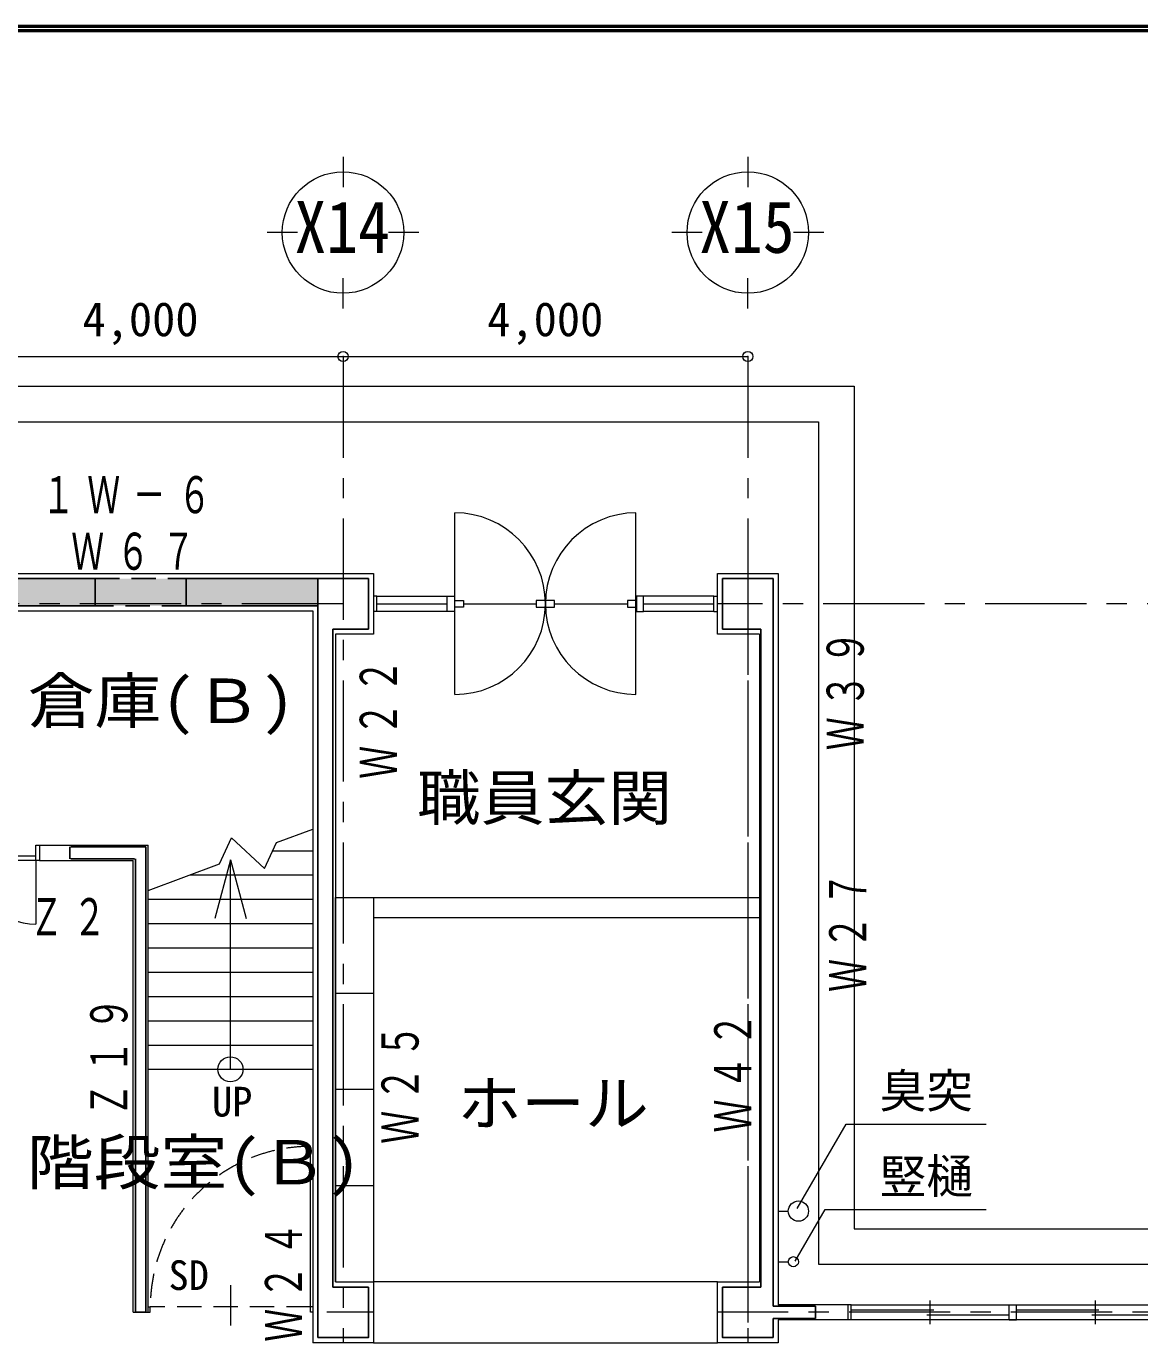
# Model space of a CAD drawing. Units: millimetres at full size, sheet at 1:200. Extents: x -55340 to 55340, y -38040 to 38040.
# Drawn here: x 5897 to 16899, y 25034 to 38040 of the extents above; entities that cross this region are included whole.
import ezdxf
from ezdxf.enums import TextEntityAlignment as Align

# ---------------------------------------------------------------- set-up
doc = ezdxf.new("R2010")
doc.units = ezdxf.units.MM
doc.header["$LTSCALE"] = 200
doc.header["$PDMODE"] = 32
doc.header["$PDSIZE"] = 100
doc.linetypes.add('CHAIN1', pattern=[8, 5, -1, 1, -1])
doc.linetypes.add('DASHED1', pattern=[1.8, 1.2, -0.6])
for name, color, linetype, lineweight in [('0-0_補助線', 4, 'Continuous', 9), ('0-1_通り芯', 3, 'Continuous', 18), ('0-3_外壁', 3, 'Continuous', 18), ('0-5_建具(ｻｯｼ)', 3, 'Continuous', 18), ('0-9_家具・設備', 4, 'Continuous', 9), ('0-A_寸法', 6, 'Continuous', 9), ('0-B_文字', 2, 'Continuous', 9), ('0-D_予備', 2, 'DASHED1', 25), ('2-0_補助線', 2, 'Continuous', 25), ('2-2_躯体', 2, 'Continuous', 25), ('2-D_予備', 2, 'Continuous', 25), ('F-0_F-0ﾚｲﾔ', 5, 'Continuous', 50)]:
    doc.layers.add(name, color=color, linetype=linetype, lineweight=lineweight)
doc.layers.add('2-3_外壁', color=2, linetype='Continuous')
doc.layers.add('3-D_予備', color=91, linetype='Continuous')
doc.styles.add('ＭＳ ゴシック', font='')
doc.styles.get('ＭＳ ゴシック').set_extended_font_data('MS Gothic')

msp = doc.modelspace()

# ---------------------------------------------------------------- linework, layer by layer
at = {"layer": '0-0_補助線', "color": 3, "lineweight": 18}
for p, q in [((10131.4, 31438.7), (10131.4, 33233.7)), ((11921.4, 31438.7), (11921.4, 33233.7)), ((4681.4, 32633.7), (9326.4, 32633.7)), ((9326.4, 32633.7), (9326.4, 32033.7)), ((12726.4, 32633.7), (13326.4, 32633.7)), ((12726.4, 32033.7), (12726.4, 32633.7)), ((13326.4, 32633.7), (13326.4, 32033.7)), ((9361.4, 32408.7), (9326.4, 32408.7)), ((9361.4, 32258.7), (9361.4, 32408.7)), ((10056.4, 32258.7), (10056.4, 32408.7)), ((10056.4, 32408.7), (10126.4, 32408.7)), ((10126.4, 32408.7), (10126.4, 32258.7)), ((12691.4, 32408.7), (12726.4, 32408.7)), ((12691.4, 32258.7), (12691.4, 32408.7)), ((9361.4, 32258.7), (9326.4, 32258.7)), ((9361.4, 32333.7), (10056.4, 32333.7)), ((10126.4, 32258.7), (10056.4, 32258.7)), ((10216.4, 32333.7), (10936.4, 32333.7)), ((11026.4, 32301.5), (11026.4, 32365.8)), ((11116.4, 32333.7), (11836.4, 32333.7)), ((11836.4, 32301.5), (11921.4, 32301.5)), ((11996.4, 32333.7), (12691.4, 32333.7)), ((12691.4, 32258.7), (12726.4, 32258.7)), ((13141.4, 32033.7), (12726.4, 32033.7)), ((13141.4, 32033.7), (13141.4, 25633.7)), ((13326.4, 32033.7), (13326.4, 25633.7)), ((5991.4, 29948.7), (6026.5, 29948.7)), ((5991.4, 29798.7), (5991.4, 29948.7)), ((6026.5, 29948.7), (6026.5, 29798.7)), ((6026.5, 29948.7), (7101.4, 29948.7)), ((7101.4, 25333.7), (7101.4, 29948.7)), ((6026.5, 29798.7), (5326.4, 29798.7)), ((5991.4, 29841.5), (5361.5, 29841.5)), ((6026.5, 29798.7), (6951.4, 29798.7)), ((6951.4, 25333.7), (6951.4, 29798.7)), ((8951.4, 25633.7), (9326.4, 25633.7)), ((9326.4, 25633.7), (9326.4, 25033.7)), ((12726.5, 25033.7), (12726.5, 25633.7)), ((12726.5, 25633.7), (13141.4, 25633.7)), ((13326.4, 25633.7), (13326.4, 25408.7)), ((14013.9, 25408.7), (13326.4, 25408.7)), ((14048.9, 25408.7), (14013.9, 25408.7)), ((14013.9, 25408.7), (14013.9, 25258.7)), ((14048.9, 25258.7), (14048.9, 25408.7)), ((14829.6, 25215.8), (14829.6, 25451.5)), ((15610.2, 25408.7), (15680.2, 25408.7)), ((15610.2, 25258.7), (15610.2, 25408.7)), ((16460.8, 25215.8), (16460.8, 25451.5)), ((6951.4, 25333.7), (7121.4, 25333.7)), ((8726.4, 25333.7), (8706.4, 25333.7)), ((13326.4, 25258.7), (13326.4, 25033.7)), ((14013.9, 25258.7), (13326.4, 25258.7)), ((14048.9, 25258.7), (14013.9, 25258.7)), ((14048.9, 25359.4), (14864.6, 25359.4)), ((14794.6, 25308), (15610.2, 25308)), ((15680.2, 25359.4), (16495.8, 25359.4)), ((16425.8, 25308), (17241.4, 25308)), ((9326.4, 25033.7), (8726.4, 25033.7)), ((13326.4, 25033.7), (12726.5, 25033.7))]:
    msp.add_line(p, q, dxfattribs=at)
at = {"layer": '0-0_補助線'}
for p, q in [((8368.4, 29975.2), (8726.4, 30108.9)), ((5991.4, 29798.7), (5991.4, 29168.7)), ((7913.9, 27734.8), (7913.9, 29805.5)), ((8331.8, 29894.9), (8726.4, 29894.9)), ((7101.4, 29502), (7806.3, 29765.3)), ((7510.7, 29654.9), (8726.4, 29654.9)), ((7101.4, 29414.9), (8726.4, 29414.9)), ((8951.4, 29433.7), (13141.4, 29433.7)), ((8951.4, 25633.7), (8951.4, 29433.7)), ((9326.4, 29433.7), (9326.4, 25633.7)), ((7101.4, 29174.9), (8726.4, 29174.9)), ((9326.4, 29233.7), (13141.4, 29233.7)), ((7101.4, 28934.8), (8726.4, 28934.8)), ((7101.4, 28694.8), (8726.4, 28694.8)), ((7101.4, 28454.8), (8726.4, 28454.8)), ((9326.4, 28483.7), (8951.4, 28483.7)), ((7101.4, 28214.8), (8726.4, 28214.8)), ((7101.4, 27974.8), (8726.4, 27974.8)), ((7101.4, 27734.8), (8726.4, 27734.8)), ((9326.4, 27533.7), (8951.4, 27533.7)), ((9326.4, 26583.7), (8951.4, 26583.7))]:
    msp.add_line(p, q, dxfattribs=at)
for points in [[(-23.6, 33383.7), (3931.4, 33383.7), (3931.4, 34483.7), (14076.4, 34483.7), (14076.4, 26158.7), (22201.4, 26158.7)], [(326.4, 33033.7), (4281.4, 33033.7), (4281.4, 34133.7), (13726.4, 34133.7), (13726.4, 25808.7), (22551.4, 25808.7)], [(7806.3, 29765.3), (7923.7, 30022.6), (8251, 29717.9), (8368.4, 29975.2)]]:
    msp.add_lwpolyline(points, dxfattribs=at)
at = {"layer": '0-0_補助線', "color": 3, "lineweight": 18}
for points in [[(11926.4, 32258.7), (11996.4, 32258.7), (11996.4, 32408.7), (11926.4, 32408.7)], [(10936.4, 32301.5), (11116.4, 32301.5), (11116.4, 32365.8), (10936.4, 32365.8)]]:
    msp.add_lwpolyline(points, close=True, dxfattribs=at)
for points in [[(5326.4, 29778.7), (5326.4, 31973.7), (5326.4, 32263.7), (8726.4, 32263.7), (8726.4, 32033.7), (8726.4, 25633.7), (8726.4, 25033.7)], [(10131.4, 32365.8), (10216.4, 32365.8), (10216.4, 32301.5), (10131.4, 32301.5)], [(11921.4, 32365.8), (11836.4, 32365.8), (11836.4, 32301.5)], [(9326.4, 32033.7), (8951.4, 32033.7), (8951.4, 25633.7)], [(15610.2, 25258.7), (15680.2, 25258.7), (15680.2, 25408.7)]]:
    msp.add_lwpolyline(points, dxfattribs=at)
at = {"layer": '0-0_補助線'}
msp.add_circle((7913.9, 27734.8), 123.7, dxfattribs=at)
at = {"layer": '0-0_補助線', "color": 3, "lineweight": 18}
for centre, radius, start, end in [((10126.4, 32333.7), 900, 0, 89.68185), ((11926.4, 32333.7), 900, 90.31815, 180), ((10131.4, 32333.7), 895, 270, 0), ((11921.4, 32333.7), 895, 180, 270)]:
    msp.add_arc(centre, radius, start, end, dxfattribs=at)
at = {"layer": '0-0_補助線'}
msp.add_arc((5991.4, 29798.7), 630, 180, 270, dxfattribs=at)
at = {"layer": '0-1_通り芯'}
for p, q in [((9026.4, 36752.1), (9026.4, 36452.1)), ((13026.4, 36752.1), (13026.4, 36452.1)), ((8576.4, 36002.1), (8276.4, 36002.1)), ((9776.4, 36002.1), (9476.4, 36002.1)), ((12576.4, 36002.1), (12276.4, 36002.1)), ((13776.4, 36002.1), (13476.4, 36002.1)), ((9026.4, 35252.1), (9026.4, 35552.1)), ((13026.4, 35252.1), (13026.4, 35552.1))]:
    msp.add_line(p, q, dxfattribs=at)
at = {"layer": '0-1_通り芯', "color": 4, "linetype": 'CHAIN1', "lineweight": 9}
for p, q in [((9026.4, 34777.1), (9026.4, 25033.7)), ((13026.4, 34777.1), (13026.4, 25033.7)), ((13026.4, 32633.7), (13026.4, 25033.7)), ((9026.4, 32333.7), (-49507.7, 32333.7)), ((40371.9, 32333.7), (12726.4, 32333.7)), ((9326.4, 25333.7), (8865.3, 25333.7)), ((23026.4, 25333.7), (12726.5, 25333.7))]:
    msp.add_line(p, q, dxfattribs=at)
at = {"layer": '0-1_通り芯'}
for centre in [(9026.4, 36002.1), (13026.4, 36002.1)]:
    msp.add_circle(centre, 600, dxfattribs=at)
at = {"layer": '0-3_外壁'}
for p, q in [((8706.4, 25333.7), (8706.4, 26973.1)), ((7913.9, 25602.4), (7913.9, 25204.2)), ((7101.4, 25387), (7121.4, 25387)), ((7121.4, 25333.7), (7121.4, 25387)), ((8726.4, 25387), (8706.4, 25387))]:
    msp.add_line(p, q, dxfattribs=at)
at = {"layer": '0-3_外壁', "linetype": 'DASHED1'}
msp.add_line((8706.4, 25387), (7121.4, 25387), dxfattribs=at)
msp.add_arc((8708.9, 25386.2), 1587, 90.08769, 179.94643, dxfattribs=at)
at = {"layer": '0-5_建具(ｻｯｼ)', "color": 4, "lineweight": 9}
for p, q in [((9361.4, 32408.7), (10056.4, 32408.7)), ((12691.4, 32408.7), (11996.4, 32408.7)), ((10056.4, 32258.7), (9361.4, 32258.7)), ((12691.4, 32258.7), (11996.4, 32258.7)), ((12726.5, 25633.7), (9326.4, 25633.7)), ((14048.9, 25408.7), (17241.4, 25408.7)), ((17241.4, 25258.7), (14048.9, 25258.7)), ((9326.4, 25033.7), (12726.5, 25033.7))]:
    msp.add_line(p, q, dxfattribs=at)
at = {"layer": '0-9_家具・設備', "color": 7, "lineweight": 18}
for p, q in [((13326.4, 26333.7), (13426.4, 26333.7)), ((13326.4, 25833.7), (13426.4, 25833.7))]:
    msp.add_line(p, q, dxfattribs=at)
for centre, radius in [((13526.4, 26333.7), 100), ((13476.4, 25833.7), 50)]:
    msp.add_circle(centre, radius, dxfattribs=at)
at = {"layer": '0-A_寸法', "color": 4}
for p, q in [((5026.4, 34777.1), (9026.4, 34777.1)), ((9026.4, 34777.1), (13026.4, 34777.1))]:
    msp.add_line(p, q, dxfattribs=at)
at = {"layer": '0-A_寸法'}
for p in [(9026.4, 34777.1), (13026.4, 34777.1)]:
    msp.add_point(p, dxfattribs=at)
at = {"layer": '0-B_文字', "color": 4}
for q in [(7758.6, 29225.9), (8069.2, 29225.9)]:
    msp.add_line((7913.9, 29805.5), q, dxfattribs=at)
for points in [[(13515.2, 26359.4), (13997.1, 27194.1), (15383.4, 27194.1)], [(13494.4, 25838.6), (13789.7, 26350.1), (15383.4, 26350.1)]]:
    msp.add_lwpolyline(points, dxfattribs=at)
at = {"layer": '2-2_躯体'}
for p, q in [((8776.4, 32583.7), (8776.4, 32083.7)), ((9276.4, 32583.7), (8776.4, 32583.7)), ((9276.4, 32083.7), (9276.4, 32583.7)), ((12776.4, 32583.7), (13276.4, 32583.7)), ((12776.4, 32083.7), (12776.4, 32583.7)), ((13276.4, 32583.7), (13276.4, 32083.7)), ((8776.4, 32083.7), (8776.4, 25583.7)), ((8926.4, 32083.7), (8926.4, 25583.7)), ((8926.4, 32083.7), (9276.4, 32083.7)), ((13156.4, 32083.7), (12776.4, 32083.7)), ((13156.4, 32083.7), (13156.4, 25583.7)), ((13276.4, 32083.7), (13276.4, 25583.7)), ((6326.4, 29933.7), (6326.4, 29813.7)), ((6336.4, 29933.7), (7076.4, 29933.7)), ((7076.4, 29933.7), (7076.4, 25333.7)), ((6336.4, 29813.7), (6966.4, 29813.7)), ((6976.4, 29813.7), (6976.4, 25333.7)), ((8776.4, 25583.7), (8776.4, 25083.7)), ((9276.4, 25583.7), (8926.4, 25583.7)), ((12776.4, 25583.7), (13156.4, 25583.7)), ((13276.4, 25583.7), (13276.4, 25393.7)), ((13276.4, 25393.7), (13696.4, 25393.7)), ((13696.4, 25273.7), (13696.4, 25393.7)), ((6976.4, 25333.7), (7076.4, 25333.7)), ((13276.4, 25273.7), (13696.4, 25273.7)), ((13276.4, 25273.7), (13276.4, 25083.7))]:
    msp.add_line(p, q, dxfattribs=at)
for points in [[(8776.4, 25083.7), (9276.4, 25083.7), (9276.4, 25583.7)], [(13276.4, 25083.7), (12776.4, 25083.7), (12776.4, 25583.7)]]:
    msp.add_lwpolyline(points, dxfattribs=at)
at = {"layer": '2-D_予備'}
for p, q in [((5276.4, 32583.7), (6576.4, 32583.7)), ((6576.4, 32313.7), (6576.4, 32583.7)), ((7476.4, 32583.7), (8776.4, 32583.7)), ((7476.4, 32313.7), (7476.4, 32583.7)), ((8776.4, 32583.7), (8776.4, 32313.7)), ((5276.4, 32313.7), (6576.4, 32313.7)), ((7476.4, 32313.7), (8776.4, 32313.7))]:
    msp.add_line(p, q, dxfattribs=at)
at = {"layer": '2-D_予備', "linetype": 'DASHED1'}
for p, q in [((6576.4, 32583.7), (7476.4, 32583.7)), ((7476.4, 32313.7), (6576.4, 32313.7))]:
    msp.add_line(p, q, dxfattribs=at)
at = {"layer": '3-D_予備'}
msp.add_solid([(5276.4, 32583.7), (8776.4, 32583.7), (5276.4, 32313.7), (8776.4, 32313.7)], dxfattribs=at)
at = {"layer": 'F-0_F-0ﾚｲﾔ'}
for p, q in [((-55340, 38040), (55340, 38040)), ((-55300, 38000), (55300, 38000))]:
    msp.add_line(p, q, dxfattribs=at)

# ---------------------------------------------------------------- texts
at = {"layer": '0-1_通り芯', "color": 2, "style": 'ＭＳ ゴシック', "width": 0.9}
for s, p in [('X14', (8546.7, 35647.9)), ('X15', (12546.7, 35647.9))]:
    msp.add_text(s, height=513.2, dxfattribs=at).set_placement(p, align=Align.BOTTOM_LEFT)
at = {"layer": '0-A_寸法', "color": 2, "style": 'ＭＳ ゴシック'}
for p in [(6451.4, 34877.1), (10451.4, 34877.1)]:
    msp.add_text('4,000', height=337.2, dxfattribs=at).set_placement(p, align=Align.BOTTOM_LEFT)
at = {"layer": '0-B_文字', "style": 'ＭＳ ゴシック'}
for s, width, p in [('倉庫(Ｂ)', 1.1, (5910.1, 31023.3)), ('職員玄関', 1.05, (9757, 30066.2)), ('ホール', 1.05, (10157.8, 27048)), ('階段室(Ｂ)', 1.1, (5902.5, 26464.6))]:
    msp.add_text(s, height=439.9, dxfattribs=dict(at, width=width)).set_placement(p, align=Align.BOTTOM_LEFT)
for s, p in [('臭突', (14330, 27253)), ('竪樋', (14330, 26409.1))]:
    msp.add_text(s, height=337.2, dxfattribs=at).set_placement(p, align=Align.BOTTOM_LEFT)
at = {"layer": '0-D_予備', "style": 'ＭＳ ゴシック'}
for s, p in [('UP', (7731.5, 27180.7)), ('SD', (7301.5, 25466.1))]:
    msp.add_text(s, height=293.3, dxfattribs=at).set_placement(p, align=Align.BOTTOM_LEFT)
at = {"layer": '2-0_補助線', "char_height": 366.6, "attachment_point": 7, "style": 'ＭＳ ゴシック'}
for s, insert in [('\\T1.38;\\W0.65;１Ｗ－６', (6050.5, 33223.4)), ('\\T1.38;\\W0.65;Ｗ６７', (6340.5, 32664.8))]:
    msp.add_mtext(s, dxfattribs=dict(at, insert=insert))
at = {"layer": '2-3_外壁', "char_height": 366.6, "attachment_point": 7, "rotation": 90, "style": 'ＭＳ ゴシック'}
for s, insert in [('\\T1.31;\\W0.65;Ｗ３９', (14178.3, 30887.7)), ('\\T1.31;\\W0.65;Ｗ２２', (9558.6, 30605.2)), ('\\T1.31;\\W0.65;Ｗ２７', (14197.4, 28499.4)), ('\\T1.31;\\W0.65;Ｚ１９', (6901.4, 27268.2)), ('\\T1.31;\\W0.65;Ｗ２５', (9779.2, 26999)), ('\\T1.31;\\W0.65;Ｗ４２', (13061.2, 27110.3)), ('\\T1.31;\\W0.65;Ｗ２４', (8621.7, 25042.9))]:
    msp.add_mtext(s, dxfattribs=dict(at, insert=insert))
at = {"layer": '2-3_外壁', "insert": (5932.2, 29059.1), "char_height": 366.6, "attachment_point": 7, "style": 'ＭＳ ゴシック'}
msp.add_mtext('\\T1.31;\\W0.65;Ｚ２', dxfattribs=at)

doc.saveas('drawing.dxf')
